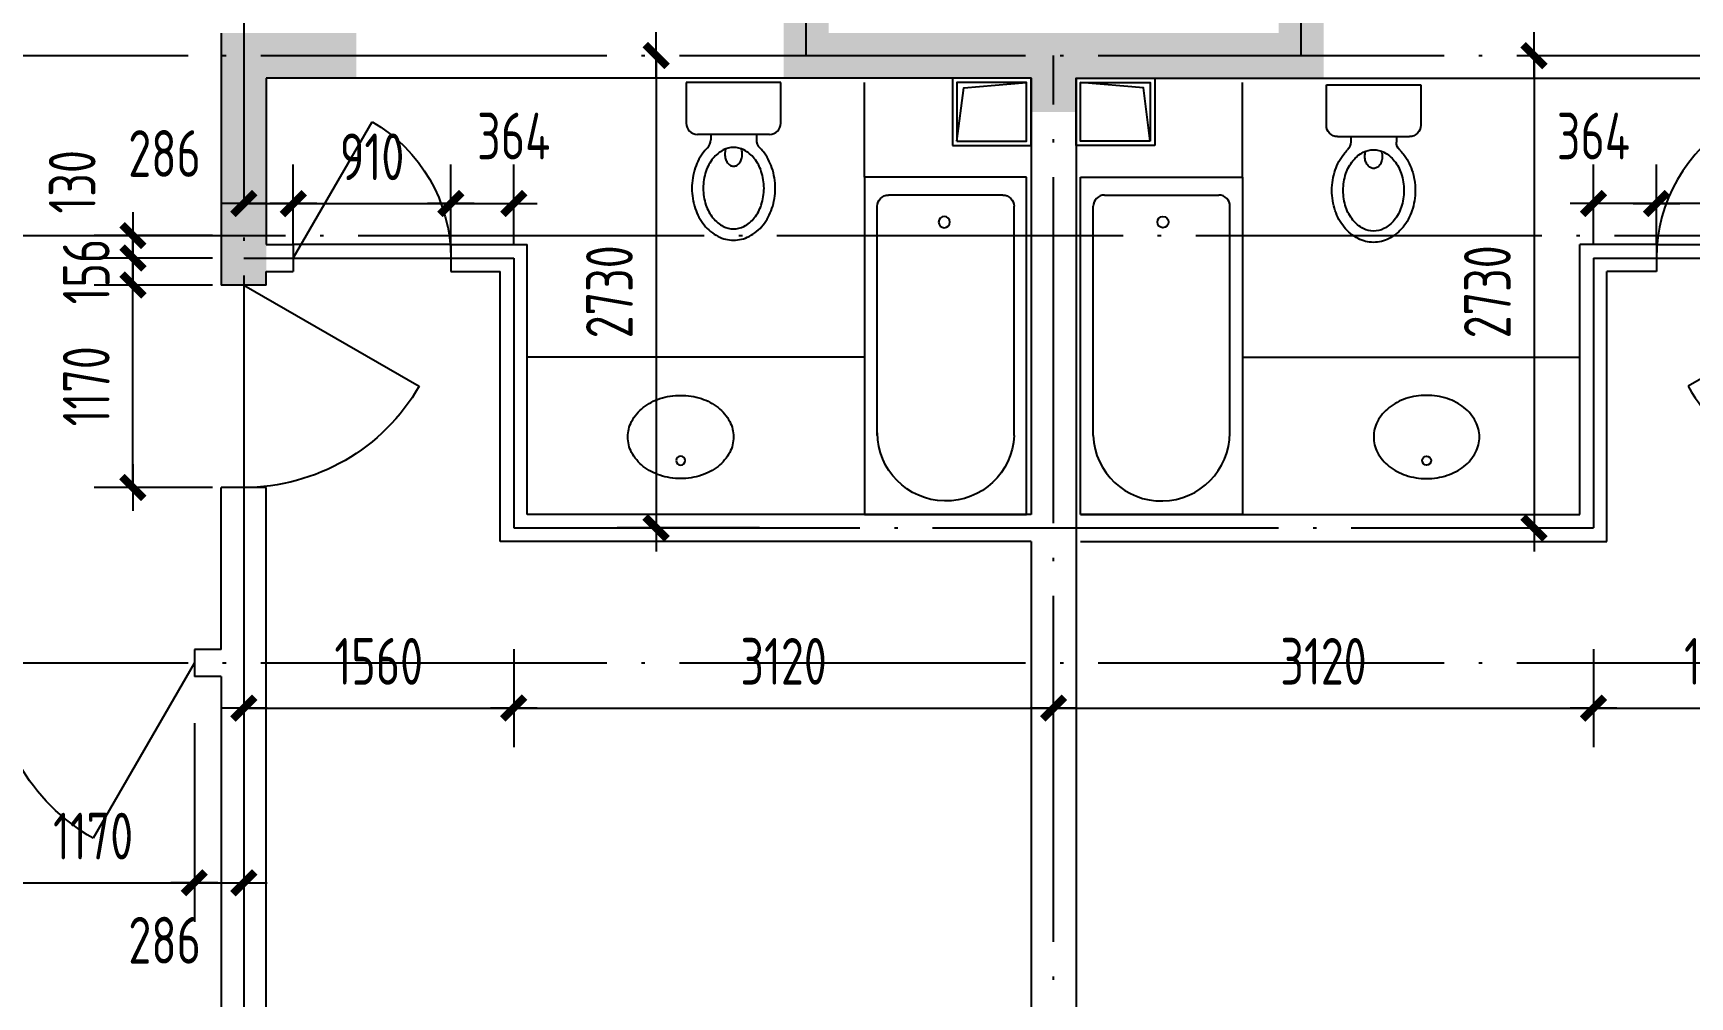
# Model space of a CAD drawing. Extents: x -726032 to 135930, y -151624 to 587044.
# Drawn here: x -429978 to -420403, y 466477 to 472047 of the extents above; entities that cross this region are included whole.
import ezdxf
from ezdxf.enums import TextEntityAlignment as Align

# ---------------------------------------------------------------- set-up
doc = ezdxf.new("R2010")
doc.units = 0
doc.header["$LTSCALE"] = 1000
doc.header["$MEASUREMENT"] = 0
doc.linetypes.add('DOTE', pattern=[2.42, 2, -0.2, 0.02, -0.2])
doc.layers.get('0').update_dxf_attribs({"linetype": 'CONTINUOUS'})
doc.layers.get('DEFPOINTS').update_dxf_attribs({"color": 1, "linetype": 'CONTINUOUS'})
for name, color, linetype in [('COLUMN', 170, 'CONTINUOUS'), ('DOTE', 8, 'DOTE'), ('GROUND', 45, 'CONTINUOUS'), ('LVTRY', 6, 'CONTINUOUS'), ('PUB_DIM', 245, 'CONTINUOUS'), ('WALL', 255, 'CONTINUOUS'), ('WINDOW', 155, 'CONTINUOUS'), ('WINDOW_TEXT', 7, 'CONTINUOUS')]:
    doc.layers.add(name, color=color, linetype=linetype)
doc.styles.add('DIM_FONT', font='isocp.shx', dxfattribs={"width": 0.8})
doc.styles.add('SIMPLEX', font='SIMPLEX.SHX')
doc.dimstyles.new('DIMA', dxfattribs={"dimtxt": 300, "dimasz": 1, "dimexe": 250, "dimexo": 300, "dimgap": 150, "dimtad": 1, "dimdec": 0, "dimzin": 0, "dimdsep": 46, "dimtxsty": 'DIM_FONT', "dimcen": 0.09, "dimse1": 1, "dimclrt": 142, "dimadec": 0, "dimazin": 0, "dimtfac": 1, "dimtdec": 0, "dimtix": 1, "dimtmove": 2, "dimatfit": 3, "dimfxl": 1, "dimtolj": 1, "dimtzin": 0, "dimarcsym": 0})
doc.dimstyles.new('DIMB', dxfattribs={"dimtxt": 300, "dimasz": 1, "dimexe": 250, "dimexo": 300, "dimgap": 150, "dimtad": 1, "dimdec": 0, "dimzin": 0, "dimdsep": 46, "dimtxsty": 'DIM_FONT', "dimcen": 0.09, "dimse2": 1, "dimclrt": 142, "dimadec": 0, "dimazin": 0, "dimtfac": 1, "dimtdec": 0, "dimtix": 1, "dimtmove": 2, "dimatfit": 3, "dimfxl": 1, "dimtolj": 1, "dimtzin": 0, "dimarcsym": 0})
doc.dimstyles.new('DIMN', dxfattribs={"dimtxt": 300, "dimasz": 1, "dimexe": 250, "dimexo": 300, "dimgap": 150, "dimtad": 1, "dimdec": 0, "dimzin": 0, "dimdsep": 46, "dimtxsty": 'DIM_FONT', "dimcen": 0.09, "dimclrt": 142, "dimadec": 0, "dimazin": 0, "dimtfac": 1, "dimtdec": 0, "dimtix": 1, "dimtmove": 2, "dimatfit": 3, "dimfxl": 1, "dimtolj": 1, "dimtzin": 0, "dimarcsym": 0})

# ---------------------------------------------------------------- blocks, each defined once
blk = doc.blocks.new('_DIMX')
blk.add_line((-150, 0), (150, 0))
at = {"const_width": 50}
blk.add_lwpolyline([(-70, -70), (70, 70)], dxfattribs=at)
blk = doc.blocks.new('*D488')
at = {"layer": 'DEFPOINTS', "color": 0, "transparency": 16777216}
for p in [(-419399.9, 469016.7), (-420959.9, 468756.7), (-419399.9, 468146)]:
    blk.add_point(p, dxfattribs=at)
at = {"layer": 'PUB_DIM', "color": 0, "lineweight": -2, "transparency": 16777216}
for p, q in [((-419399.9, 468746.7), (-419399.9, 467921)), ((-420959.9, 468486.7), (-420959.9, 467921)), ((-420959, 468146), (-419400.8, 468146))]:
    blk.add_line(p, q, dxfattribs=at)
at = {"layer": 'PUB_DIM', "color": 0, "lineweight": -2, "transparency": 16777216, "xscale": 0.9, "yscale": 0.9, "zscale": 0.9, "rotation": 180}
blk.add_blockref('_DIMX', (-420959.9, 468146), dxfattribs=at)
at = {"layer": 'PUB_DIM', "color": 0, "lineweight": -2, "transparency": 16777216, "xscale": 0.9, "yscale": 0.9, "zscale": 0.9}
blk.add_blockref('_DIMX', (-419399.9, 468146), dxfattribs=at)
at = {"layer": 'PUB_DIM', "color": 142, "transparency": 16777216, "insert": (-420179.9, 468416), "char_height": 270, "attachment_point": 5, "style": 'DIM_FONT'}
blk.add_mtext('\\A1;1560', dxfattribs=at)
blk = doc.blocks.new('*D1711')
at = {"layer": 'DEFPOINTS', "color": 0, "transparency": 16777216}
for p in [(-420595.9, 471062.1), (-420595.9, 470551.2), (-419685.9, 470551.2)]:
    blk.add_point(p, dxfattribs=at)
at = {"layer": 'PUB_DIM', "color": 0, "lineweight": -2, "transparency": 16777216}
for p, q in [((-420595.9, 470821.2), (-420595.9, 471287.1)), ((-419686.8, 471062.1), (-420595, 471062.1))]:
    blk.add_line(p, q, dxfattribs=at)
at = {"layer": 'PUB_DIM', "color": 0, "lineweight": -2, "transparency": 16777216, "xscale": 0.9, "yscale": 0.9, "zscale": 0.9, "rotation": 180}
blk.add_blockref('_DIMX', (-420595.9, 471062.1), dxfattribs=at)
at = {"layer": 'PUB_DIM', "color": 0, "lineweight": -2, "transparency": 16777216, "xscale": 0.9, "yscale": 0.9, "zscale": 0.9}
blk.add_blockref('_DIMX', (-419685.9, 471062.1), dxfattribs=at)
at = {"layer": 'PUB_DIM', "color": 142, "transparency": 16777216, "insert": (-420140.9, 471332.1), "char_height": 270, "attachment_point": 5, "style": 'DIM_FONT'}
blk.add_mtext('\\A1;910', dxfattribs=at)
blk = doc.blocks.new('*D1712')
at = {"layer": 'DEFPOINTS', "color": 0, "transparency": 16777216}
for p in [(-420959.9, 471062.1), (-420959.9, 470551.2), (-420595.9, 470551.2)]:
    blk.add_point(p, dxfattribs=at)
at = {"layer": 'PUB_DIM', "color": 0, "lineweight": -2, "transparency": 16777216}
for p, q in [((-420959.9, 470821.2), (-420959.9, 471287.1)), ((-420596.8, 471062.1), (-420959, 471062.1))]:
    blk.add_line(p, q, dxfattribs=at)
at = {"layer": 'PUB_DIM', "color": 0, "lineweight": -2, "transparency": 16777216, "xscale": 0.9, "yscale": 0.9, "zscale": 0.9, "rotation": 180}
blk.add_blockref('_DIMX', (-420959.9, 471062.1), dxfattribs=at)
at = {"layer": 'PUB_DIM', "color": 0, "lineweight": -2, "transparency": 16777216, "xscale": 0.9, "yscale": 0.9, "zscale": 0.9}
blk.add_blockref('_DIMX', (-420595.9, 471062.1), dxfattribs=at)
at = {"layer": 'PUB_DIM', "color": 142, "transparency": 16777216, "insert": (-420959.9, 471452.2), "char_height": 270, "attachment_point": 5, "style": 'DIM_FONT'}
blk.add_mtext('\\A1;364', dxfattribs=at)
blk = doc.blocks.new('_DBLK')
blk.add_line((-0.5, 0), (0, -0.866))
blk.add_arc((-0.5, 0), 1, 300, 0)
at = {"layer": 'WINDOW_TEXT', "style": 'SIMPLEX', "flags": 9}
blk.add_attdef('A', text='', height=1, dxfattribs=at).set_placement((0, 1.5), align=Align.MIDDLE)
blk = doc.blocks.new('*D2483')
at = {"layer": 'DEFPOINTS', "color": 0, "transparency": 16777216}
for p in [(-422169.9, 471916.9), (-422169.9, 469186.9), (-421302.9, 469186.9)]:
    blk.add_point(p, dxfattribs=at)
at = {"layer": 'PUB_DIM', "color": 0, "lineweight": -2, "transparency": 16777216}
for p, q in [((-421302.9, 471916), (-421302.9, 469187.8)), ((-421899.9, 469186.9), (-421077.9, 469186.9))]:
    blk.add_line(p, q, dxfattribs=at)
at = {"layer": 'PUB_DIM', "color": 0, "lineweight": -2, "transparency": 16777216, "xscale": 0.9, "yscale": 0.9, "zscale": 0.9}
for p, rotation in [((-421302.9, 471916.9), 90), ((-421302.9, 469186.9), 270)]:
    blk.add_blockref('_DIMX', p, dxfattribs=dict(at, rotation=rotation))
at = {"layer": 'PUB_DIM', "color": 142, "transparency": 16777216, "insert": (-421572.9, 470551.9), "char_height": 270, "attachment_point": 5, "rotation": 90, "style": 'DIM_FONT'}
blk.add_mtext('\\A1;2730', dxfattribs=at)
blk = doc.blocks.new('*D2484')
at = {"layer": 'DEFPOINTS', "color": 0, "transparency": 16777216}
for p in [(-425509.9, 471916.9), (-426376.9, 469186.9), (-425509.9, 469186.9)]:
    blk.add_point(p, dxfattribs=at)
at = {"layer": 'PUB_DIM', "color": 0, "lineweight": -2, "transparency": 16777216}
for p, q in [((-426376.9, 471916), (-426376.9, 469187.8)), ((-425779.9, 469186.9), (-426601.9, 469186.9))]:
    blk.add_line(p, q, dxfattribs=at)
at = {"layer": 'PUB_DIM', "color": 0, "lineweight": -2, "transparency": 16777216, "xscale": 0.9, "yscale": 0.9, "zscale": 0.9}
for p, rotation in [((-426376.9, 471916.9), 90), ((-426376.9, 469186.9), 270)]:
    blk.add_blockref('_DIMX', p, dxfattribs=dict(at, rotation=rotation))
at = {"layer": 'PUB_DIM', "color": 142, "transparency": 16777216, "insert": (-426646.9, 470551.9), "char_height": 270, "attachment_point": 5, "rotation": 90, "style": 'DIM_FONT'}
blk.add_mtext('\\A1;2730', dxfattribs=at)
blk = doc.blocks.new('*D1249')
at = {"layer": 'DEFPOINTS', "color": 0, "transparency": 16777216}
for p in [(-428759.9, 469016.7), (-427199.9, 468756.7), (-427199.9, 468146)]:
    blk.add_point(p, dxfattribs=at)
at = {"layer": 'PUB_DIM', "color": 0, "lineweight": -2, "transparency": 16777216}
for p, q in [((-428759.9, 468746.7), (-428759.9, 467921)), ((-427199.9, 468486.7), (-427199.9, 467921)), ((-428759, 468146), (-427200.8, 468146))]:
    blk.add_line(p, q, dxfattribs=at)
at = {"layer": 'PUB_DIM', "color": 0, "lineweight": -2, "transparency": 16777216, "xscale": 0.9, "yscale": 0.9, "zscale": 0.9, "rotation": 180}
blk.add_blockref('_DIMX', (-428759.9, 468146), dxfattribs=at)
at = {"layer": 'PUB_DIM', "color": 0, "lineweight": -2, "transparency": 16777216, "xscale": 0.9, "yscale": 0.9, "zscale": 0.9}
blk.add_blockref('_DIMX', (-427199.9, 468146), dxfattribs=at)
at = {"layer": 'PUB_DIM', "color": 142, "transparency": 16777216, "insert": (-427979.9, 468416), "char_height": 270, "attachment_point": 5, "style": 'DIM_FONT'}
blk.add_mtext('\\A1;1560', dxfattribs=at)
blk = doc.blocks.new('*D2497')
at = {"layer": 'DEFPOINTS', "color": 0, "transparency": 16777216}
for p in [(-429045.9, 468328.9), (-428759.9, 468328.9), (-428759.9, 467136.1)]:
    blk.add_point(p, dxfattribs=at)
at = {"layer": 'PUB_DIM', "color": 0, "lineweight": -2, "transparency": 16777216}
for p, q in [((-428759.9, 468058.9), (-428759.9, 466911.1)), ((-429045, 467136.1), (-428760.8, 467136.1))]:
    blk.add_line(p, q, dxfattribs=at)
at = {"layer": 'PUB_DIM', "color": 0, "lineweight": -2, "transparency": 16777216, "xscale": 0.9, "yscale": 0.9, "zscale": 0.9, "rotation": 180}
blk.add_blockref('_DIMX', (-429045.9, 467136.1), dxfattribs=at)
at = {"layer": 'PUB_DIM', "color": 0, "lineweight": -2, "transparency": 16777216, "xscale": 0.9, "yscale": 0.9, "zscale": 0.9}
blk.add_blockref('_DIMX', (-428759.9, 467136.1), dxfattribs=at)
at = {"layer": 'PUB_DIM', "color": 142, "transparency": 16777216, "insert": (-429217.4, 466804.1), "char_height": 270, "attachment_point": 5, "style": 'DIM_FONT'}
blk.add_mtext('\\A1;286', dxfattribs=at)
blk = doc.blocks.new('*D3790')
at = {"layer": 'DEFPOINTS', "color": 0, "transparency": 16777216}
for p in [(-427199.9, 468756.7), (-424079.9, 468756.7), (-424079.9, 468146)]:
    blk.add_point(p, dxfattribs=at)
at = {"layer": 'PUB_DIM', "color": 0, "lineweight": -2, "transparency": 16777216}
for p, q in [((-427199.9, 468486.7), (-427199.9, 467921)), ((-427199, 468146), (-424080.8, 468146))]:
    blk.add_line(p, q, dxfattribs=at)
at = {"layer": 'PUB_DIM', "color": 0, "lineweight": -2, "transparency": 16777216, "xscale": 0.9, "yscale": 0.9, "zscale": 0.9, "rotation": 180}
blk.add_blockref('_DIMX', (-427199.9, 468146), dxfattribs=at)
at = {"layer": 'PUB_DIM', "color": 0, "lineweight": -2, "transparency": 16777216, "xscale": 0.9, "yscale": 0.9, "zscale": 0.9}
blk.add_blockref('_DIMX', (-424079.9, 468146), dxfattribs=at)
at = {"layer": 'PUB_DIM', "color": 142, "transparency": 16777216, "insert": (-425639.9, 468416.1), "char_height": 270, "attachment_point": 5, "style": 'DIM_FONT'}
blk.add_mtext('\\A1;3120', dxfattribs=at)
blk = doc.blocks.new('*D2499')
at = {"layer": 'DEFPOINTS', "color": 0, "transparency": 16777216}
for p in [(-430215.9, 468328.9), (-429045.9, 468328.9), (-429045.9, 467136.1)]:
    blk.add_point(p, dxfattribs=at)
at = {"layer": 'PUB_DIM', "color": 0, "lineweight": -2, "transparency": 16777216}
for p, q in [((-429045.9, 468058.9), (-429045.9, 466911.1)), ((-430215, 467136.1), (-429046.8, 467136.1))]:
    blk.add_line(p, q, dxfattribs=at)
at = {"layer": 'PUB_DIM', "color": 0, "lineweight": -2, "transparency": 16777216, "xscale": 0.9, "yscale": 0.9, "zscale": 0.9, "rotation": 180}
blk.add_blockref('_DIMX', (-430215.9, 467136.1), dxfattribs=at)
at = {"layer": 'PUB_DIM', "color": 0, "lineweight": -2, "transparency": 16777216, "xscale": 0.9, "yscale": 0.9, "zscale": 0.9}
blk.add_blockref('_DIMX', (-429045.9, 467136.1), dxfattribs=at)
at = {"layer": 'PUB_DIM', "color": 142, "transparency": 16777216, "insert": (-429630.9, 467406.1), "char_height": 270, "attachment_point": 5, "style": 'DIM_FONT'}
blk.add_mtext('\\A1;1170', dxfattribs=at)
blk = doc.blocks.new('*D2503')
at = {"layer": 'DEFPOINTS', "color": 0, "transparency": 16777216}
for p in [(-424079.9, 468756.7), (-420959.9, 468756.7), (-420959.9, 468146)]:
    blk.add_point(p, dxfattribs=at)
at = {"layer": 'PUB_DIM', "color": 0, "lineweight": -2, "transparency": 16777216}
for p, q in [((-420959.9, 468486.7), (-420959.9, 467921)), ((-424079, 468146), (-420960.8, 468146))]:
    blk.add_line(p, q, dxfattribs=at)
at = {"layer": 'PUB_DIM', "color": 0, "lineweight": -2, "transparency": 16777216, "xscale": 0.9, "yscale": 0.9, "zscale": 0.9, "rotation": 180}
blk.add_blockref('_DIMX', (-424079.9, 468146), dxfattribs=at)
at = {"layer": 'PUB_DIM', "color": 0, "lineweight": -2, "transparency": 16777216, "xscale": 0.9, "yscale": 0.9, "zscale": 0.9}
blk.add_blockref('_DIMX', (-420959.9, 468146), dxfattribs=at)
at = {"layer": 'PUB_DIM', "color": 142, "transparency": 16777216, "insert": (-422519.9, 468416.1), "char_height": 270, "attachment_point": 5, "style": 'DIM_FONT'}
blk.add_mtext('\\A1;3120', dxfattribs=at)
blk = doc.blocks.new('_LV4')
blk.add_lwpolyline([(0, -520, 0.078966), (92.3, -505.3, 0.088152), (166.2, -465.8, 0.105269), (218.1, -403.4, 0.121685), (235, -335, 0.121685), (218.1, -266.6, 0.105269), (166.2, -204.2, 0.088152), (92.3, -164.7, 0.078966), (0, -150, 0.078966), (-92.3, -164.7, 0.088152), (-166.2, -204.2, 0.105269), (-218.1, -266.6, 0.121685), (-235, -335, 0.121685), (-218.1, -403.4, 0.105269), (-166.2, -465.8, 0.088152), (-92.3, -505.3, 0.078966)], format="xyb", close=True)
blk.add_circle((0, -230), 20)
blk = doc.blocks.new('_LV29')
for p, q in [((-360, 0), (360, 0)), ((-360, -1500), (-360, 0)), ((360, 0), (360, -1500)), ((-304.2, -1149.3), (-304.1, -130)), ((-254.1, -80), (254.1, -80)), ((304.2, -1149.3), (304.1, -130)), ((360, -1500), (-360, -1500))]:
    blk.add_line(p, q)
blk.add_circle((6.2, -200), 25)
for centre, radius, start, end in [((-254.1, -130), 50, 90, 179.99558), ((254.1, -130), 50, 0.00442, 90), ((-0.7, -1136.2), 303.8, 182.45444, 359.74723)]:
    blk.add_arc(centre, radius, start, end)
blk = doc.blocks.new('*D2529')
at = {"layer": 'DEFPOINTS', "color": 0, "transparency": 16777216}
for p in [(-427563.8, 471062.1), (-428473.8, 470551.2), (-427563.8, 470551.2)]:
    blk.add_point(p, dxfattribs=at)
at = {"layer": 'PUB_DIM', "color": 0, "lineweight": -2, "transparency": 16777216}
for p, q in [((-427563.8, 470821.2), (-427563.8, 471287.1)), ((-428472.9, 471062.1), (-427564.7, 471062.1))]:
    blk.add_line(p, q, dxfattribs=at)
at = {"layer": 'PUB_DIM', "color": 0, "lineweight": -2, "transparency": 16777216, "xscale": 0.9, "yscale": 0.9, "zscale": 0.9, "rotation": 180}
blk.add_blockref('_DIMX', (-428473.8, 471062.1), dxfattribs=at)
at = {"layer": 'PUB_DIM', "color": 0, "lineweight": -2, "transparency": 16777216, "xscale": 0.9, "yscale": 0.9, "zscale": 0.9}
blk.add_blockref('_DIMX', (-427563.8, 471062.1), dxfattribs=at)
at = {"layer": 'PUB_DIM', "color": 142, "transparency": 16777216, "insert": (-428018.8, 471332.1), "char_height": 270, "attachment_point": 5, "style": 'DIM_FONT'}
blk.add_mtext('\\A1;910', dxfattribs=at)
blk = doc.blocks.new('*D2530')
at = {"layer": 'DEFPOINTS', "color": 0, "transparency": 16777216}
for p in [(-428473.8, 471062.1), (-428759.8, 470551.2), (-428473.8, 470551.2)]:
    blk.add_point(p, dxfattribs=at)
at = {"layer": 'PUB_DIM', "color": 0, "lineweight": -2, "transparency": 16777216}
for p, q in [((-428473.8, 470821.2), (-428473.8, 471287.1)), ((-428758.9, 471062.1), (-428474.7, 471062.1))]:
    blk.add_line(p, q, dxfattribs=at)
at = {"layer": 'PUB_DIM', "color": 0, "lineweight": -2, "transparency": 16777216, "xscale": 0.9, "yscale": 0.9, "zscale": 0.9, "rotation": 180}
blk.add_blockref('_DIMX', (-428759.8, 471062.1), dxfattribs=at)
at = {"layer": 'PUB_DIM', "color": 0, "lineweight": -2, "transparency": 16777216, "xscale": 0.9, "yscale": 0.9, "zscale": 0.9}
blk.add_blockref('_DIMX', (-428473.8, 471062.1), dxfattribs=at)
at = {"layer": 'PUB_DIM', "color": 142, "transparency": 16777216, "insert": (-429217.9, 471351.2), "char_height": 270, "attachment_point": 5, "style": 'DIM_FONT'}
blk.add_mtext('\\A1;286', dxfattribs=at)
blk = doc.blocks.new('*D2531')
at = {"layer": 'DEFPOINTS', "color": 0, "transparency": 16777216}
for p in [(-427199.8, 471062.1), (-427563.8, 470551.2), (-427199.8, 470551.2)]:
    blk.add_point(p, dxfattribs=at)
at = {"layer": 'PUB_DIM', "color": 0, "lineweight": -2, "transparency": 16777216}
for p, q in [((-427199.8, 470821.2), (-427199.8, 471287.1)), ((-427562.9, 471062.1), (-427200.7, 471062.1))]:
    blk.add_line(p, q, dxfattribs=at)
at = {"layer": 'PUB_DIM', "color": 0, "lineweight": -2, "transparency": 16777216, "xscale": 0.9, "yscale": 0.9, "zscale": 0.9, "rotation": 180}
blk.add_blockref('_DIMX', (-427563.8, 471062.1), dxfattribs=at)
at = {"layer": 'PUB_DIM', "color": 0, "lineweight": -2, "transparency": 16777216, "xscale": 0.9, "yscale": 0.9, "zscale": 0.9}
blk.add_blockref('_DIMX', (-427199.8, 471062.1), dxfattribs=at)
at = {"layer": 'PUB_DIM', "color": 142, "transparency": 16777216, "insert": (-427199.9, 471452.2), "char_height": 270, "attachment_point": 5, "style": 'DIM_FONT'}
blk.add_mtext('\\A1;364', dxfattribs=at)
blk = doc.blocks.new('_LV5')
for p, q in [((210.1, 0), (-210.1, 0)), ((-210.1, 0), (-210.1, -180)), ((210.1, -180), (210.1, 0)), ((160.1, -230), (-160.1, -230)), ((-101.4, -230), (-101.4, -254.3)), ((101.4, -230), (101.4, -254.1))]:
    blk.add_line(p, q)
blk.add_lwpolyline([(-135.1, -469.4, 0.080312), (-123, -544.2, 0.089014), (-91.8, -601.5, 0.104918), (-45.6, -639.3, 0.119812), (0.1, -650.4, 0.119812), (45.8, -639.3, 0.104918), (92, -601.5, 0.089014), (123.2, -544.2, 0.080312), (135.3, -469.4, 0.080312), (123.2, -394.6, 0.089014), (92, -337.3, 0.104918), (45.8, -299.5, 0.119812), (0.1, -288.4, 0.119812), (-45.6, -299.5, 0.104918), (-91.8, -337.3, 0.089014), (-123, -394.6, 0.080312)], format="xyb", close=True)
for points in [[(-38.7, -318.5, 0.073567), (-35.6, -339.5, 0.084454), (-27.4, -356, 0.10642), (-14.1, -367.8, 0.129709), (0, -371.5, 0.129709), (14.1, -367.8, 0.10642), (27.4, -356, 0.084454), (35.6, -339.5, 0.073567), (38.7, -318.5, 0.073567), (35.6, -297.5, 0.014016), (34.7, -294.6, 0.10642)], [(-34.7, -294.7, 0.013578), (-35.6, -297.5, 0.073567), (-38.7, -318.5, 0.073567)]]:
    blk.add_lwpolyline(points, format="xyb")
for centre, radius, start, end in [((-160.1, -180), 50, 180, 270), ((160.1, -180), 50, 270, 0), ((20.4, -427.3), 193.8, 134.81437, 141.28635), ((-151.4, -254.3), 50, 314.81437, 0), ((151.4, -254.1), 50, 180, 225.25549), ((-20.2, -427.3), 193.8, 38.71365, 45.25549), ((52.2, -452.8), 234.6, 141.28635, 161.63333), ((-52, -452.8), 234.6, 18.36667, 38.71365), ((102.3, -469.4), 287.4, 161.63333, 180), ((-102.1, -469.4), 287.4, 0, 18.36667), ((102.3, -469.4), 287.4, 180, 198.36667), ((-102.1, -469.4), 287.4, 341.63333, 0), ((52.2, -486), 234.6, 198.36667, 218.71365), ((-52, -486), 234.6, 321.28635, 341.63333), ((20.4, -511.6), 193.8, 218.71365, 242.67141), ((-20.2, -511.6), 193.8, 297.32859, 321.28635), ((0.1, -550.8), 149.6, 242.67141, 270), ((0.1, -550.8), 149.6, 270, 297.32859)]:
    blk.add_arc(centre, radius, start, end)
blk = doc.blocks.new('*D1282')
at = {"layer": 'DEFPOINTS', "color": 0, "transparency": 16777216}
for p in [(-429400.7, 470876.9), (-428670.5, 470876.9), (-428670.5, 470746.9)]:
    blk.add_point(p, dxfattribs=at)
at = {"layer": 'PUB_DIM', "color": 0, "lineweight": -2, "transparency": 16777216}
for p, q in [((-428940.5, 470876.9), (-429625.7, 470876.9)), ((-429400.7, 470877.8), (-429400.7, 470878.7)), ((-429400.7, 470746.9), (-429400.7, 470876.9)), ((-428940.5, 470746.9), (-429625.7, 470746.9)), ((-429400.7, 470746), (-429400.7, 470745.1))]:
    blk.add_line(p, q, dxfattribs=at)
at = {"layer": 'PUB_DIM', "color": 0, "lineweight": -2, "transparency": 16777216, "xscale": 0.9, "yscale": 0.9, "zscale": 0.9}
for p, rotation in [((-429400.7, 470876.9), 270), ((-429400.7, 470746.9), 90)]:
    blk.add_blockref('_DIMX', p, dxfattribs=dict(at, rotation=rotation))
at = {"layer": 'PUB_DIM', "color": 142, "transparency": 16777216, "insert": (-429751.7, 471187.7), "char_height": 270, "attachment_point": 5, "rotation": 90, "style": 'DIM_FONT'}
blk.add_mtext('\\A1;130', dxfattribs=at)
blk = doc.blocks.new('*D2540')
at = {"layer": 'DEFPOINTS', "color": 0, "transparency": 16777216}
for p in [(-429400.7, 470746.9), (-428670.5, 470746.9), (-428670.5, 470590.9)]:
    blk.add_point(p, dxfattribs=at)
at = {"layer": 'PUB_DIM', "color": 0, "lineweight": -2, "transparency": 16777216}
for p, q in [((-428940.5, 470746.9), (-429625.7, 470746.9)), ((-429400.7, 470747.8), (-429400.7, 470748.7)), ((-429400.7, 470590.9), (-429400.7, 470746.9)), ((-429400.7, 470590), (-429400.7, 470589.1))]:
    blk.add_line(p, q, dxfattribs=at)
at = {"layer": 'PUB_DIM', "color": 0, "lineweight": -2, "transparency": 16777216, "xscale": 0.9, "yscale": 0.9, "zscale": 0.9}
for p, rotation in [((-429400.7, 470746.9), 270), ((-429400.7, 470590.9), 90)]:
    blk.add_blockref('_DIMX', p, dxfattribs=dict(at, rotation=rotation))
at = {"layer": 'PUB_DIM', "color": 142, "transparency": 16777216, "insert": (-429670.7, 470668.9), "char_height": 270, "attachment_point": 5, "rotation": 90, "style": 'DIM_FONT'}
blk.add_mtext('\\A1;156', dxfattribs=at)
blk = doc.blocks.new('*D1283')
at = {"layer": 'DEFPOINTS', "color": 0, "transparency": 16777216}
for p in [(-429400.7, 470590.9), (-428670.5, 470590.9), (-428670.5, 469420.9)]:
    blk.add_point(p, dxfattribs=at)
at = {"layer": 'PUB_DIM', "color": 0, "lineweight": -2, "transparency": 16777216}
for p, q in [((-428940.5, 470590.9), (-429625.7, 470590.9)), ((-429400.7, 469421.8), (-429400.7, 470590)), ((-428940.5, 469420.9), (-429625.7, 469420.9))]:
    blk.add_line(p, q, dxfattribs=at)
at = {"layer": 'PUB_DIM', "color": 0, "lineweight": -2, "transparency": 16777216, "xscale": 0.9, "yscale": 0.9, "zscale": 0.9}
for p, rotation in [((-429400.7, 470590.9), 90), ((-429400.7, 469420.9), 270)]:
    blk.add_blockref('_DIMX', p, dxfattribs=dict(at, rotation=rotation))
at = {"layer": 'PUB_DIM', "color": 142, "transparency": 16777216, "insert": (-429670.7, 470005.9), "char_height": 270, "attachment_point": 5, "rotation": 90, "style": 'DIM_FONT'}
blk.add_mtext('\\A1;1170', dxfattribs=at)

msp = doc.modelspace()

# ---------------------------------------------------------------- linework, layer by layer
at = {"layer": 'COLUMN'}
for points in [[(-425639.9, 471786.9), (-425639.9, 475036.9), (-425379.9, 472046.9), (-425379.9, 474776.9)], [(-422519.9, 471786.9), (-422519.9, 475036.9), (-422779.9, 472046.9), (-422779.9, 474776.9)], [(-428889.9, 472046.9), (-428109.9, 472046.9), (-428629.9, 471786.9), (-428109.9, 471786.9)], [(-428889.9, 470590.9), (-428889.9, 472046.9), (-428629.9, 470590.9), (-428629.9, 471786.9)], [(-425639.9, 471786.9), (-425379.9, 472046.9), (-422519.9, 471786.9), (-422779.9, 472046.9)], [(-424209.9, 471786.9), (-424209.9, 471591.9), (-423949.9, 471786.9), (-423949.9, 471591.9)]]:
    msp.add_solid(points, dxfattribs=at)
at = {"layer": 'DOTE'}
for p, q in [((-428759.9, 490006.5), (-428759.9, 459534.9)), ((-425509.9, 471916.9), (-425509.9, 474906.9)), ((-422649.9, 471916.9), (-422649.9, 474906.9)), ((-481902.2, 471916.9), (-412270.4, 471916.9)), ((-424079.9, 459534.9), (-424079.9, 471916.9)), ((-481338.6, 470876.9), (-412270.4, 470876.9)), ((-428759.9, 470746.9), (-427199.9, 470746.9)), ((-427199.9, 470746.9), (-427199.9, 469186.9)), ((-420959.9, 470746.9), (-419399.9, 470746.9)), ((-420959.9, 470746.9), (-420959.9, 469186.9)), ((-427199.9, 469186.9), (-420959.9, 469186.9)), ((-481902.2, 468406.9), (-412270.4, 468406.9))]:
    msp.add_line(p, q, dxfattribs=at)
at = {"layer": 'GROUND'}
for p, q in [((-427563.9, 470824.9), (-428473.9, 470824.9)), ((-420595.9, 470824.9), (-419685.9, 470824.9))]:
    msp.add_line(p, q, dxfattribs=at)
at = {"layer": 'LVTRY'}
for p, q in [((-425171.9, 471214.9), (-425171.9, 471760.9)), ((-422987.9, 471214.9), (-422987.9, 471760.9)), ((-425167.5, 470174.9), (-427121.9, 470174.9)), ((-422987.9, 470174.9), (-421037.9, 470174.9))]:
    msp.add_line(p, q, dxfattribs=at)
for points in [[(-424664.9, 471396.9), (-424209.9, 471396.9), (-424209.9, 471786.9), (-424664.9, 471786.9)], [(-424638.9, 471422.9), (-424235.9, 471422.9), (-424235.9, 471760.9), (-424638.9, 471760.9)], [(-423494.9, 471396.9), (-423949.9, 471396.9), (-423949.9, 471786.9), (-423494.9, 471786.9)], [(-423520.9, 471422.9), (-423923.9, 471422.9), (-423923.9, 471760.9), (-423520.9, 471760.9)]]:
    msp.add_lwpolyline(points, close=True, dxfattribs=at)
for points in [[(-424638.9, 471422.9), (-424598.8, 471730.6), (-424235.9, 471760.9)], [(-423520.9, 471422.9), (-423560.9, 471730.6), (-423923.9, 471760.9)]]:
    msp.add_lwpolyline(points, dxfattribs=at)
at = {"layer": 'WALL'}
for p, q in [((-428889.9, 472046.9), (-428889.9, 470590.9)), ((-428629.9, 471786.9), (-428629.9, 470824.9)), ((-424209.9, 471786.9), (-428629.9, 471786.9)), ((-424209.9, 471786.9), (-424209.9, 469264.9)), ((-423949.9, 471786.9), (-419529.9, 471786.9)), ((-423949.9, 471786.9), (-423949.9, 463232.9)), ((-428629.9, 470824.9), (-428473.9, 470824.9)), ((-428473.9, 470824.9), (-428473.9, 470668.9)), ((-427563.9, 470824.9), (-427563.9, 470668.9)), ((-427563.9, 470824.9), (-427121.9, 470824.9)), ((-427121.9, 469264.9), (-427121.9, 470824.9)), ((-421037.9, 469264.9), (-421037.9, 470824.9)), ((-420595.9, 470824.9), (-421037.9, 470824.9)), ((-420595.9, 470824.9), (-420595.9, 470668.9)), ((-428629.9, 470668.9), (-428473.9, 470668.9)), ((-428629.9, 470590.9), (-428629.9, 470668.9)), ((-427563.9, 470668.9), (-427277.9, 470668.9)), ((-427277.9, 469108.9), (-427277.9, 470668.9)), ((-420881.9, 469108.9), (-420881.9, 470668.9)), ((-420595.9, 470668.9), (-420881.9, 470668.9)), ((-428629.9, 470590.9), (-428889.9, 470590.9)), ((-428889.9, 468484.9), (-428889.9, 469420.9)), ((-428629.9, 469420.9), (-428889.9, 469420.9)), ((-428629.9, 463232.9), (-428629.9, 469420.9)), ((-424209.9, 469264.9), (-427121.9, 469264.9)), ((-423923.9, 469264.9), (-421037.9, 469264.9)), ((-424209.9, 469108.9), (-427277.9, 469108.9)), ((-424209.9, 469108.9), (-424209.9, 463232.9)), ((-423923.9, 469108.9), (-420881.9, 469108.9)), ((-429045.9, 468484.9), (-429045.9, 468328.9)), ((-428889.9, 468484.9), (-429045.9, 468484.9)), ((-428889.9, 468328.9), (-429045.9, 468328.9)), ((-428889.9, 468328.9), (-428889.9, 463232.9))]:
    msp.add_line(p, q, dxfattribs=at)

# ---------------------------------------------------------------- block references
at = {"layer": 'LVTRY'}
for name, p, xscale, yscale, zscale in [('_LV5', (-425929.4, 471760.9), 1.299999999999272, 1.299999999999272, 1.299999999999272), ('_LV5', (-422230.4, 471748.1), -1.299999999999272, 1.30000000000291, 1.3), ('_LV29', (-424703.9, 471214.9), -1.299999999999272, 1.30000000000291, 1.3), ('_LV29', (-423455.9, 471214.9), 1.299999999999272, 1.299999999999272, 1.299999999999272)]:
    msp.add_blockref(name, p, dxfattribs=dict(at, xscale=xscale, yscale=yscale, zscale=zscale))
at = {"layer": 'LVTRY', "rotation": 180}
for p, xscale, yscale, zscale in [((-426235.3, 469277.5), -1.299999999999272, 1.30000000000291, 1.3), ((-421924.4, 469277.5), 1.299999999999272, 1.299999999999272, 1.299999999999272)]:
    msp.add_blockref('_LV4', p, dxfattribs=dict(at, xscale=xscale, yscale=yscale, zscale=zscale))
at = {"layer": 'WINDOW', "yscale": -910, "zscale": 910}
for p, xscale in [((-428018.9, 470746.9), 910), ((-420140.9, 470746.9), -910)]:
    msp.add_blockref('_DBLK', p, dxfattribs=dict(at, xscale=xscale))
at = {"layer": 'WINDOW', "yscale": -1170, "zscale": 1170}
for p, xscale, rotation in [((-428759.9, 470005.9), 1170, 270), ((-419399.9, 470005.9), -1170, 90), ((-429630.9, 468406.9), 1170, 180)]:
    msp.add_blockref('_DBLK', p, dxfattribs=dict(at, xscale=xscale, rotation=rotation))

# ---------------------------------------------------------------- dimensions: what is measured, and where the dimension line sits
at = {"layer": 'PUB_DIM'}
for base, p1, p2, angle, picture, middle in [((-426376.9, 469186.9), (-425509.9, 471916.9), (-425509.9, 469186.9), 90, '*D2484', (-426646.9, 470551.9)), ((-421302.9, 469186.9), (-422169.9, 471916.9), (-422169.9, 469186.9), 270, '*D2483', (-421572.9, 470551.9))]:
    dim = msp.add_linear_dim(base=base, p1=p1, p2=p2, angle=angle, dimstyle='DIMA', override={"dimscale": 0.9, "dimblk1": '_DIMX', "dimblk2": '_DIMX', "dimsah": 1}, dxfattribs=at)
    dim.commit()
    dim.dimension.update_dxf_attribs({"geometry": picture, "text_midpoint": middle})
for base, p1, p2, angle, dimstyle, picture, middle in [((-427199.8, 471062.1), (-427563.8, 470551.2), (-427199.8, 470551.2), 0, 'DIMA', '*D2531', (-427199.9, 471452.2)), ((-420959.9, 471062.1), (-420595.9, 470551.2), (-420959.9, 470551.2), 180, 'DIMA', '*D1712', (-420959.9, 471452.2)), ((-429400.7, 470876.9), (-428670.5, 470746.9), (-428670.5, 470876.9), 90, 'DIMN', '*D1282', (-429751.7, 471187.7)), ((-428473.8, 471062.1), (-428759.8, 470551.2), (-428473.8, 470551.2), 0, 'DIMA', '*D2530', (-429217.9, 471351.2)), ((-428759.9, 467136.1), (-429045.9, 468328.9), (-428759.9, 468328.9), 0, 'DIMA', '*D2497', (-429217.4, 466804.1))]:
    dim = msp.add_linear_dim(base=base, p1=p1, p2=p2, angle=angle, dimstyle=dimstyle, override={"dimscale": 0.9, "dimblk1": '_DIMX', "dimblk2": '_DIMX', "dimsah": 1}, dxfattribs=at)
    dim.commit()
    dim.dimension.update_dxf_attribs({"geometry": picture, "text_midpoint": middle, "dimtype": 161})
for p1, p2, distance, dimstyle, picture, middle in [((-428473.8, 470551.2), (-427563.8, 470551.2), 510.9, 'DIMA', '*D2529', (-428018.8, 471332.1)), ((-419685.9, 470551.2), (-420595.9, 470551.2), -510.9, 'DIMA', '*D1711', (-420140.9, 471332.1)), ((-428670.5, 470590.9), (-428670.5, 470746.9), 730.2, 'DIMA', '*D2540', (-429670.7, 470668.9)), ((-428670.5, 469420.9), (-428670.5, 470590.9), 730.2, 'DIMN', '*D1283', (-429670.7, 470005.9)), ((-430215.9, 468328.9), (-429045.9, 468328.9), -1192.9, 'DIMA', '*D2499', (-429630.9, 467406.1))]:
    dim = msp.add_aligned_dim(p1=p1, p2=p2, distance=distance, dimstyle=dimstyle, override={"dimscale": 0.9, "dimblk1": '_DIMX', "dimblk2": '_DIMX', "dimsah": 1}, dxfattribs=at)
    dim.commit()
    dim.dimension.update_dxf_attribs({"geometry": picture, "text_midpoint": middle})
for base, p1, p2, dimstyle, picture, middle in [((-427199.9, 468146), (-428759.9, 469016.7), (-427199.9, 468756.7), 'DIMN', '*D1249', (-427979.9, 468416)), ((-419399.9, 468146), (-420959.9, 468756.7), (-419399.9, 469016.7), 'DIMN', '*D488', (-420179.9, 468416)), ((-424079.9, 468146), (-427199.9, 468756.7), (-424079.9, 468756.7), 'DIMB', '*D3790', (-425639.9, 468416.1)), ((-420959.9, 468146), (-424079.9, 468756.7), (-420959.9, 468756.7), 'DIMA', '*D2503', (-422519.9, 468416.1))]:
    dim = msp.add_linear_dim(base=base, p1=p1, p2=p2, dimstyle=dimstyle, override={"dimscale": 0.9, "dimblk1": '_DIMX', "dimblk2": '_DIMX', "dimsah": 1}, dxfattribs=at)
    dim.commit()
    dim.dimension.update_dxf_attribs({"geometry": picture, "text_midpoint": middle})

doc.saveas('drawing.dxf')
